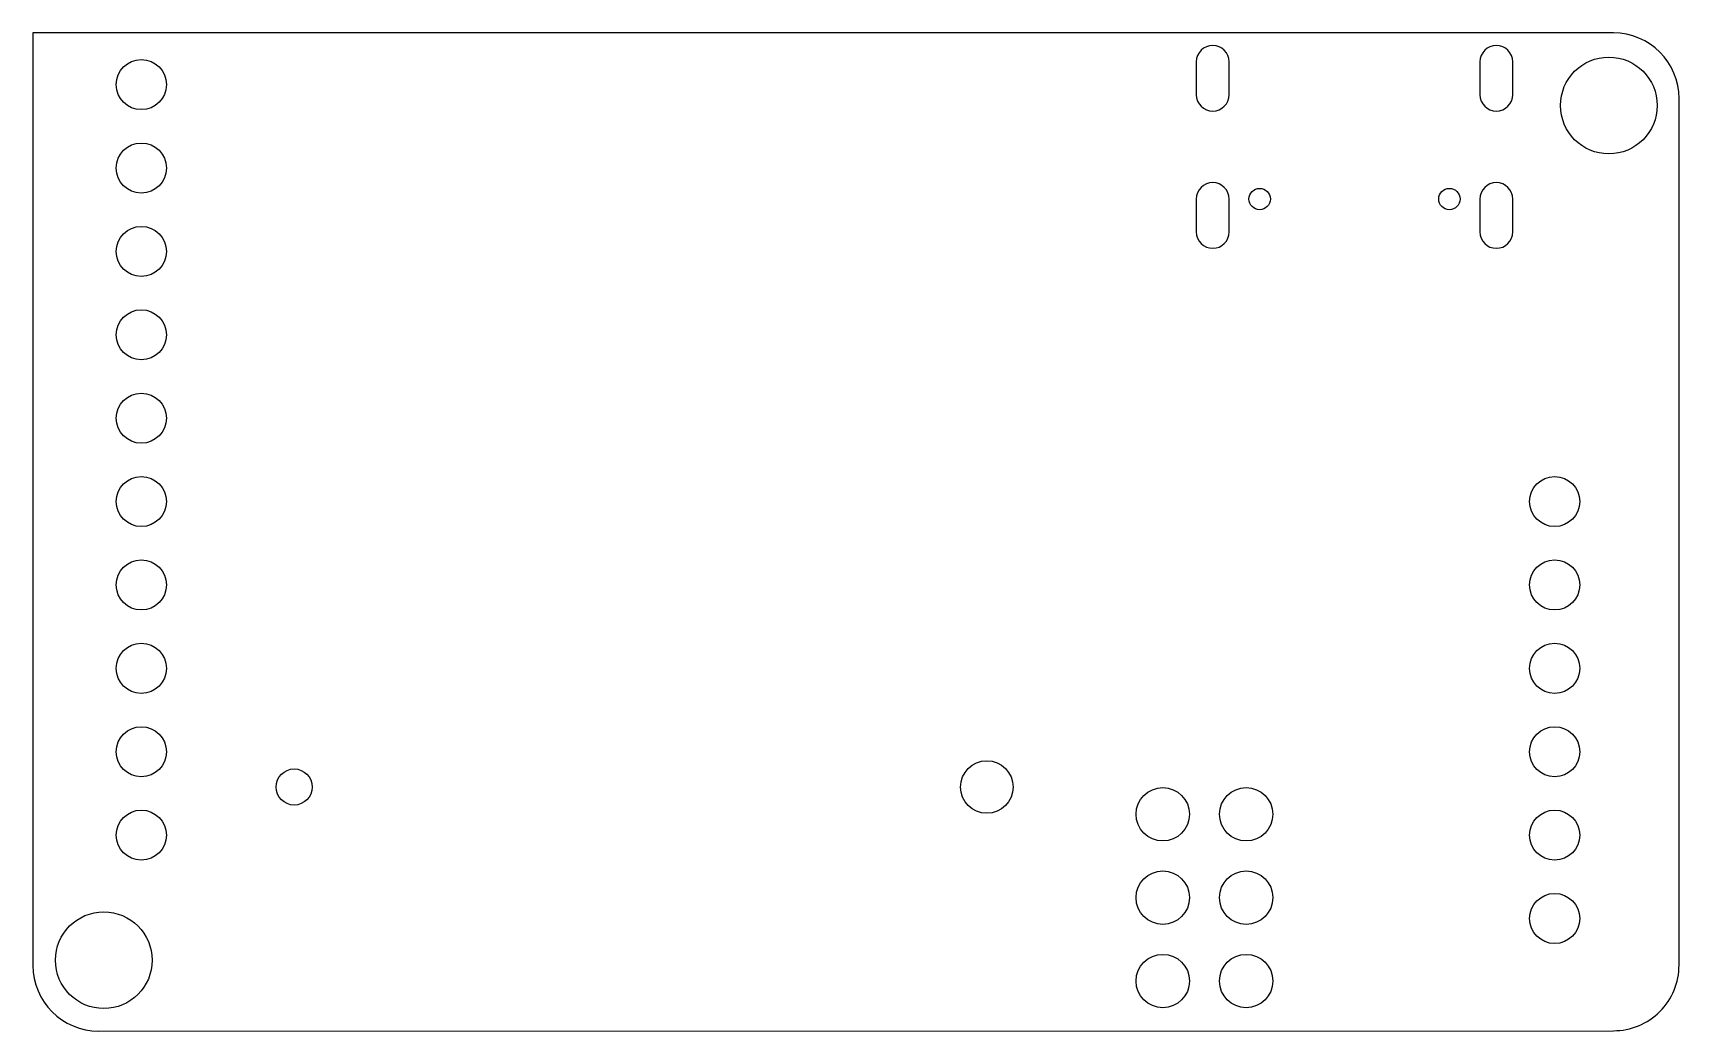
# Model space of a CAD drawing. Extents: x 0 to 50.1, y 0 to 30.4.
import ezdxf

# ---------------------------------------------------------------- set-up
doc = ezdxf.new("R2010")
doc.units = 0
doc.layers.add('17', color=110, linetype='CONTINUOUS')
doc.layers.add('20', color=31, linetype='CONTINUOUS')

# ---------------------------------------------------------------- blocks, each defined once
blk = doc.blocks.new('ROUNDP')
blk.add_circle((0, 0), 0.5)
blk = doc.blocks.new('LONGP100')
blk.add_lwpolyline([(-0.5, -0.5), (0.5, -0.5, 1), (0.5, 0.5), (-0.5, 0.5, 1)], format="xyb", close=True)

msp = doc.modelspace()

# ---------------------------------------------------------------- linework, layer by layer
at = {"layer": '20'}
for p, q in [((0, 30.404), (0, 2)), ((48.145, 30.404), (0, 30.404)), ((50.145, 2.0106), (50.145, 28.404)), ((2, 0), (48.1455, 0.0106))]:
    msp.add_line(p, q, dxfattribs=at)
for centre, radius in [((48.006, 28.194), 1.4732), ((37.369, 25.343), 0.325), ((43.149, 25.343), 0.325), ((29.058, 7.434), 0.8), ((7.958, 7.434), 0.55), ((2.159, 2.159), 1.4732)]:
    msp.add_circle(centre, radius, dxfattribs=at)
for centre, radius, start, end in [((48.145, 28.404), 2, 0, 90), ((48.1459, 2.0097), 1.9991, 269.9861, 0.027), ((2, 2), 2, 180, 270)]:
    msp.add_arc(centre, radius, start, end, dxfattribs=at)

# ---------------------------------------------------------------- block references
at = {"layer": '17'}
for p, xscale, yscale in [((3.302, 28.829), 1.524, 1.524), ((3.302, 28.829), 1.524, 1.524), ((3.302, 26.289), 1.524, 1.524), ((3.302, 26.289), 1.524, 1.524), ((3.302, 23.749), 1.524, 1.524), ((3.302, 23.749), 1.524, 1.524), ((3.302, 21.209), 1.524, 1.524), ((3.302, 21.209), 1.524, 1.524), ((3.302, 18.669), 1.524, 1.524), ((3.302, 18.669), 1.524, 1.524), ((3.302, 16.129), 1.524, 1.524), ((3.302, 16.129), 1.524, 1.524), ((3.302, 13.589), 1.524, 1.524), ((3.302, 13.589), 1.524, 1.524), ((3.302, 11.049), 1.524, 1.524), ((3.302, 11.049), 1.524, 1.524), ((3.302, 8.509), 1.524, 1.524), ((3.302, 8.509), 1.524, 1.524), ((34.417, 6.604), 1.6256, 1.6256), ((34.417, 6.604), 1.6256, 1.6256), ((36.957, 6.604), 1.6256, 1.6256), ((36.957, 6.604), 1.6256, 1.6256), ((3.302, 5.969), 1.524, 1.524), ((3.302, 5.969), 1.524, 1.524), ((34.417, 4.064), 1.6256, 1.6256), ((34.417, 4.064), 1.6256, 1.6256), ((36.957, 4.064), 1.6256, 1.6256), ((36.957, 4.064), 1.6256, 1.6256), ((34.417, 1.524), 1.6256, 1.6256), ((34.417, 1.524), 1.6256, 1.6256), ((36.957, 1.524), 1.6256, 1.6256), ((36.957, 1.524), 1.6256, 1.6256)]:
    msp.add_blockref('ROUNDP', p, dxfattribs=dict(at, xscale=xscale, yscale=yscale))
at = {"layer": '17', "rotation": 270}
for p in [(35.939, 29.023), (35.939, 29.023), (44.579, 29.023), (44.579, 29.023), (35.939, 24.843), (35.939, 24.843), (44.579, 24.843), (44.579, 24.843)]:
    msp.add_blockref('LONGP100', p, dxfattribs=at)
at = {"layer": '17', "xscale": 1.524, "yscale": 1.524, "rotation": 180}
for p in [(46.355, 16.129), (46.355, 16.129), (46.355, 13.589), (46.355, 13.589), (46.355, 11.049), (46.355, 11.049), (46.355, 8.509), (46.355, 8.509), (46.355, 5.969), (46.355, 5.969), (46.355, 3.429), (46.355, 3.429)]:
    msp.add_blockref('ROUNDP', p, dxfattribs=at)

doc.saveas('drawing.dxf')
